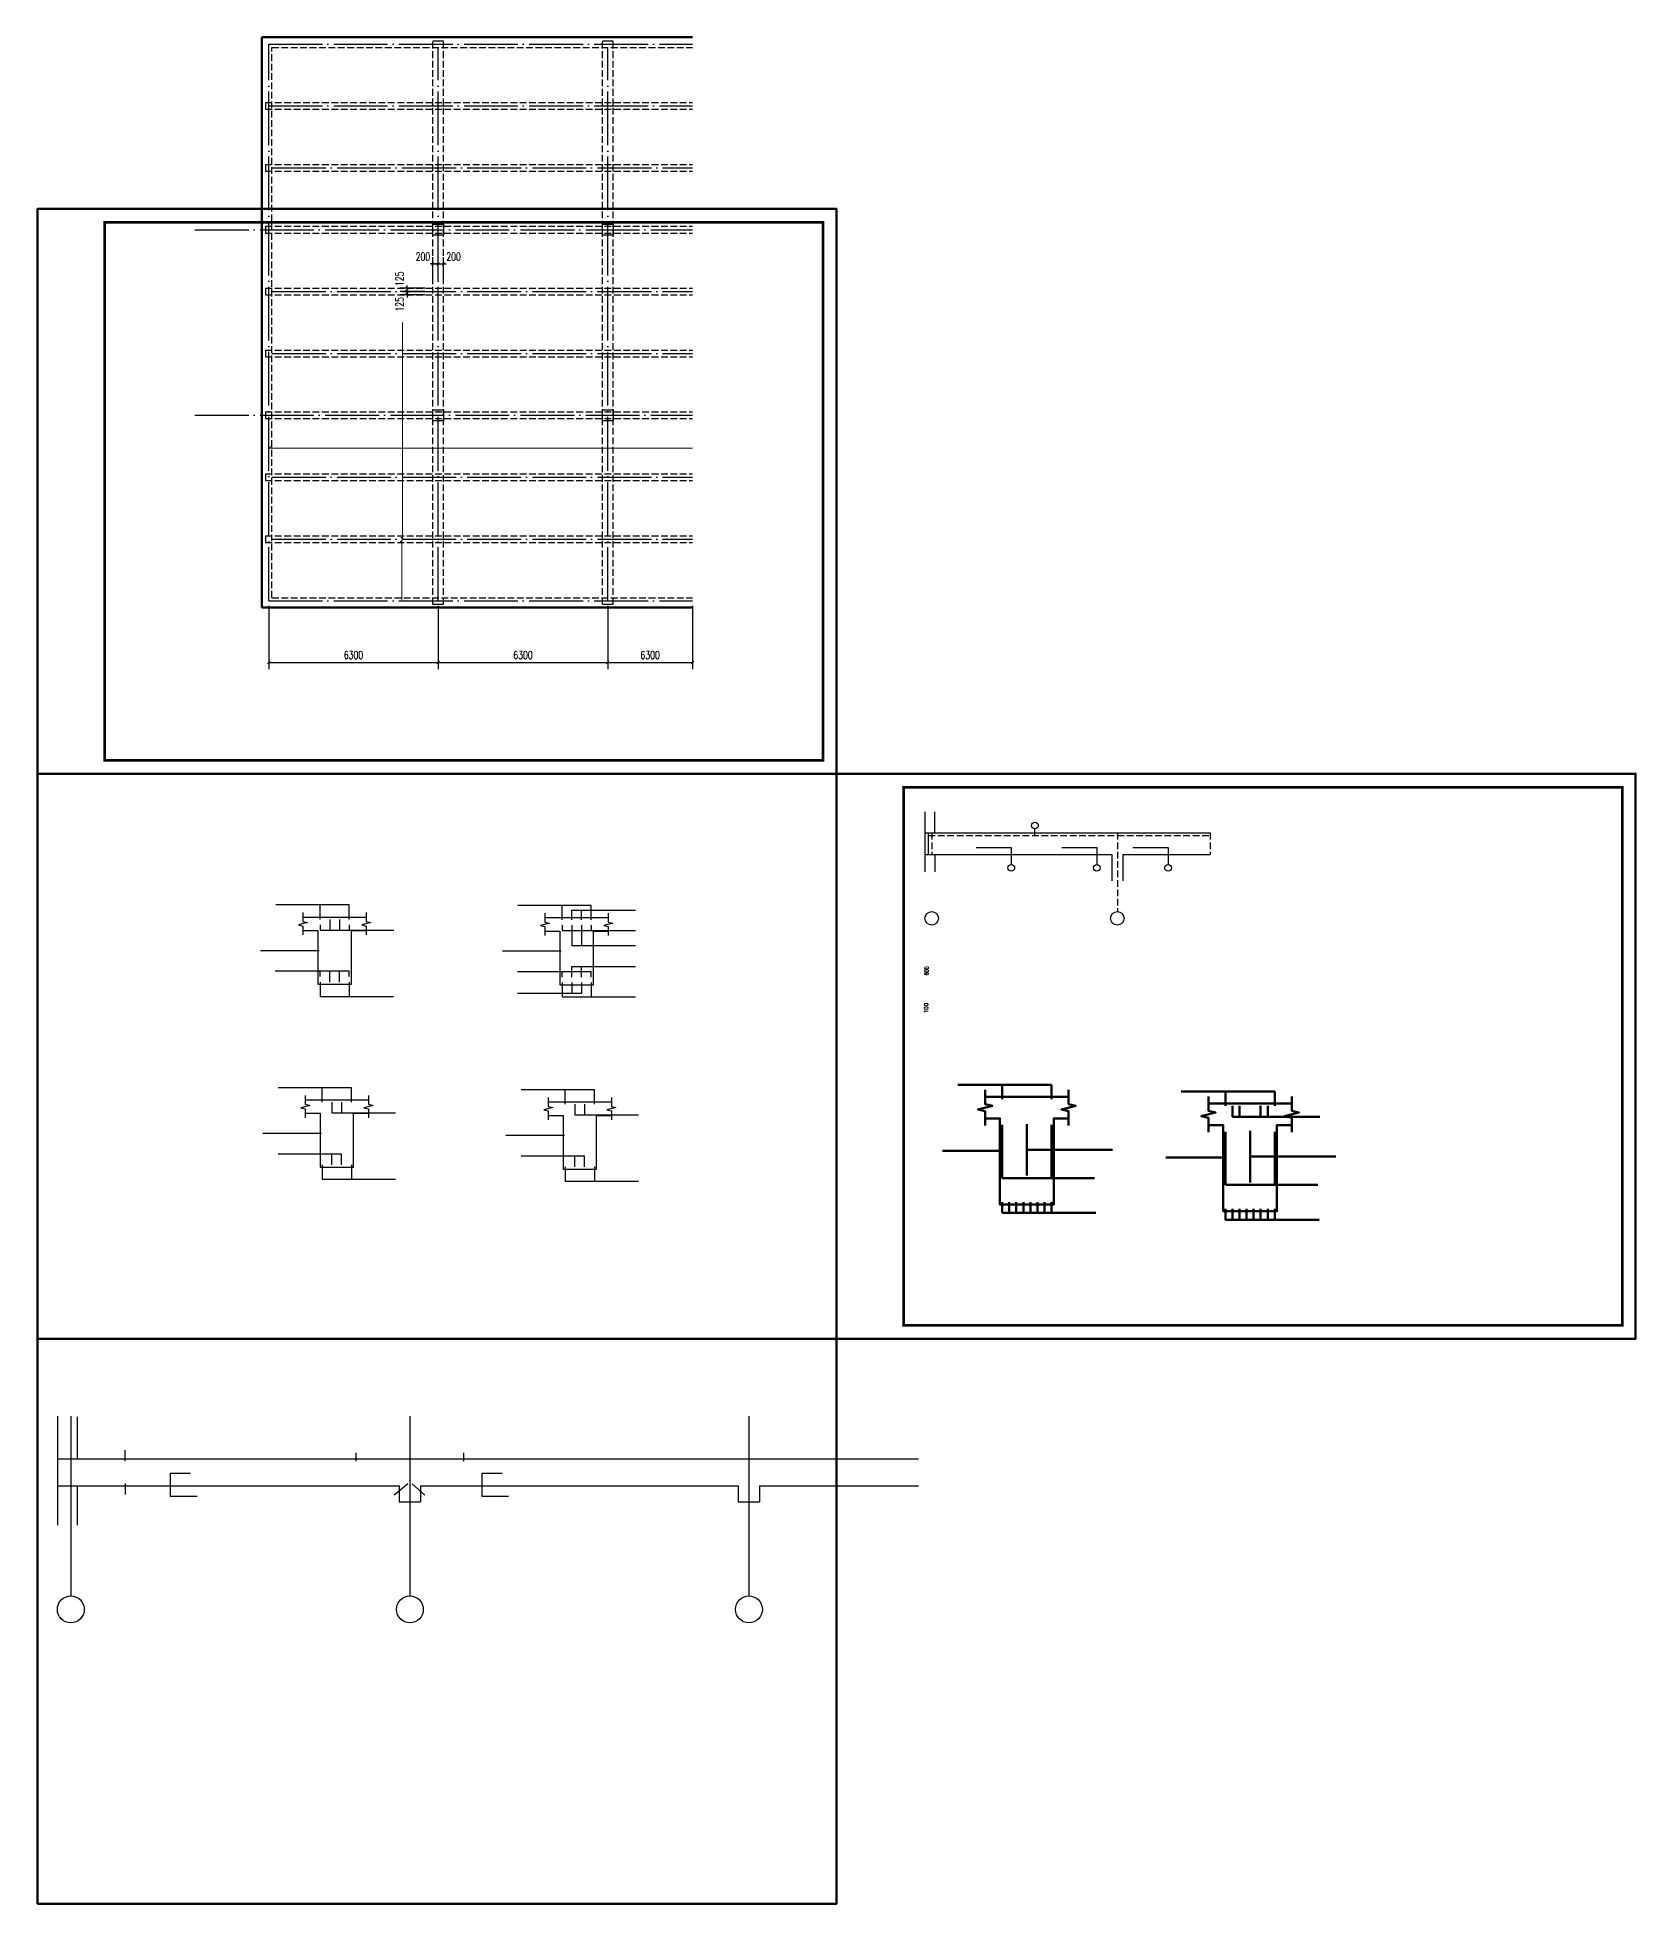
# Model space of a CAD drawing. Extents: x 118894 to 300758, y -8004 to 84013.
# Drawn here: x 241358 to 300758, y 13 to 69390 of the extents above; entities that cross this region are included whole.
import ezdxf

# ---------------------------------------------------------------- set-up
doc = ezdxf.new("R2010")
doc.units = 0
doc.header["$LTSCALE"] = 1000
doc.header["$MEASUREMENT"] = 0
doc.linetypes.add('DASH', pattern=[0.35, 0.25, -0.1])
doc.linetypes.add('DOTE', pattern=[2.42, 2, -0.2, 0.02, -0.2])
for name, color, linetype in [('PUB_TITLE', 4, 'Continuous'), ('S-BEAM-PLAN-LINE', 4, 'Continuous'), ('S-DIM-IDEN', 3, 'Continuous'), ('S-PUB_DIM', 3, 'Continuous'), ('S-SLAB-BBAR', 1, 'Continuous')]:
    doc.layers.add(name, color=color, linetype=linetype)
doc.styles.add('_TCH_DIM_T3', font='SIMPLEX', dxfattribs={"width": 0.705882, "bigfont": 'GBCBIG'})
doc.dimstyles.new('_TCH_ARCH&&100', dxfattribs={"dimtxt": 297.5, "dimasz": 100, "dimexe": 250, "dimexo": 300, "dimgap": 126.25, "dimtad": 1, "dimdec": 0, "dimzin": 0, "dimdsep": 46, "dimtxsty": '_TCH_DIM_T3', "dimblk": 'ARCHTICK', "dimcen": 0.09, "dimclrt": 7, "dimazin": 2, "dimtfac": 1, "dimtdec": 0, "dimtix": 1, "dimtmove": 2, "dimatfit": 3, "dimfxl": 100, "dimtolj": 1, "dimtzin": 0, "dimarcsym": 0})

# ---------------------------------------------------------------- blocks, each defined once
blk = doc.blocks.new('_ArchTick')
at = {"color": 0, "linetype": 'ByBlock', "const_width": 0.4}
blk.add_lwpolyline([(-0.5, -0.5), (0.5, 0.5)], dxfattribs=at)
blk = doc.blocks.new('*D16')
at = {"layer": 'Defpoints', "color": 0, "lineweight": 50, "transparency": 16777216}
for p in [(249957, 48560), (256257, 48560), (256257, 46153)]:
    blk.add_point(p, dxfattribs=at)
at = {"layer": 'S-PUB_DIM', "color": 0, "lineweight": -2, "transparency": 16777216}
for p, q in [((249957, 48260), (249957, 45903)), ((256257, 48260), (256257, 45903)), ((249957, 46153), (256257, 46153))]:
    blk.add_line(p, q, dxfattribs=at)
at = {"layer": 'S-PUB_DIM', "color": 0, "lineweight": -2, "transparency": 16777216, "xscale": 100, "yscale": 100, "zscale": 100, "rotation": 180}
blk.add_blockref('_ArchTick', (249957, 46153), dxfattribs=at)
at = {"layer": 'S-PUB_DIM', "color": 0, "lineweight": -2, "transparency": 16777216, "xscale": 100, "yscale": 100, "zscale": 100}
blk.add_blockref('_ArchTick', (256257, 46153), dxfattribs=at)
at = {"layer": 'S-PUB_DIM', "color": 7, "lineweight": 25, "transparency": 16777216, "insert": (253107, 46428), "char_height": 297.5, "attachment_point": 5, "style": '_TCH_DIM_T3'}
blk.add_mtext('\\A1;6300', dxfattribs=at)
blk = doc.blocks.new('*D14')
at = {"layer": 'Defpoints', "color": 0, "lineweight": 50, "transparency": 16777216}
for p in [(256257, 48560), (262557, 48560), (262557, 46153)]:
    blk.add_point(p, dxfattribs=at)
at = {"layer": 'S-PUB_DIM', "color": 0, "lineweight": -2, "transparency": 16777216}
for p, q in [((256257, 48260), (256257, 45903)), ((262557, 48260), (262557, 45903)), ((256257, 46153), (262557, 46153))]:
    blk.add_line(p, q, dxfattribs=at)
at = {"layer": 'S-PUB_DIM', "color": 0, "lineweight": -2, "transparency": 16777216, "xscale": 100, "yscale": 100, "zscale": 100, "rotation": 180}
blk.add_blockref('_ArchTick', (256257, 46153), dxfattribs=at)
at = {"layer": 'S-PUB_DIM', "color": 0, "lineweight": -2, "transparency": 16777216, "xscale": 100, "yscale": 100, "zscale": 100}
blk.add_blockref('_ArchTick', (262557, 46153), dxfattribs=at)
at = {"layer": 'S-PUB_DIM', "color": 7, "lineweight": 25, "transparency": 16777216, "insert": (259407, 46428), "char_height": 297.5, "attachment_point": 5, "style": '_TCH_DIM_T3'}
blk.add_mtext('\\A1;6300', dxfattribs=at)
blk = doc.blocks.new('*D15')
at = {"layer": 'Defpoints', "color": 0, "lineweight": 50, "transparency": 16777216}
for p in [(262557, 48560), (265707, 48560), (265707, 46153)]:
    blk.add_point(p, dxfattribs=at)
at = {"layer": 'S-PUB_DIM', "color": 0, "lineweight": -2, "transparency": 16777216}
for p, q in [((262557, 48260), (262557, 45903)), ((265707, 48260), (265707, 45903)), ((262557, 46153), (265707, 46153))]:
    blk.add_line(p, q, dxfattribs=at)
at = {"layer": 'S-PUB_DIM', "color": 0, "lineweight": -2, "transparency": 16777216, "xscale": 100, "yscale": 100, "zscale": 100, "rotation": 180}
blk.add_blockref('_ArchTick', (262557, 46153), dxfattribs=at)
at = {"layer": 'S-PUB_DIM', "color": 0, "lineweight": -2, "transparency": 16777216, "xscale": 100, "yscale": 100, "zscale": 100}
blk.add_blockref('_ArchTick', (265707, 46153), dxfattribs=at)
at = {"layer": 'S-PUB_DIM', "color": 7, "lineweight": 25, "transparency": 16777216, "insert": (264132, 46428), "char_height": 297.5, "attachment_point": 5, "style": '_TCH_DIM_T3'}
blk.add_mtext('\\A1;6300 ', dxfattribs=at)
blk = doc.blocks.new('*D12')
at = {"layer": 'Defpoints', "color": 0, "lineweight": 50, "transparency": 16777216}
for p in [(255096, 59940), (256057, 59940), (256057, 59815)]:
    blk.add_point(p, dxfattribs=at)
at = {"layer": 'S-PUB_DIM', "color": 0, "lineweight": -2, "transparency": 16777216}
for p, q in [((255757, 59940), (254846, 59940)), ((255757, 59815), (254846, 59815)), ((255096, 59940), (255096, 60040)), ((255096, 59815), (255096, 59940)), ((255096, 59815), (255096, 59715))]:
    blk.add_line(p, q, dxfattribs=at)
at = {"layer": 'S-PUB_DIM', "color": 0, "lineweight": -2, "transparency": 16777216, "xscale": 100, "yscale": 100, "zscale": 100}
for p, rotation in [((255096, 59940), 270), ((255096, 59815), 90)]:
    blk.add_blockref('_ArchTick', p, dxfattribs=dict(at, rotation=rotation))
at = {"layer": 'S-PUB_DIM', "color": 7, "lineweight": 25, "transparency": 16777216, "insert": (254821, 59465), "char_height": 297.5, "attachment_point": 5, "rotation": 90, "style": '_TCH_DIM_T3'}
blk.add_mtext('\\A1;125', dxfattribs=at)
blk = doc.blocks.new('*D13')
at = {"layer": 'Defpoints', "color": 0, "lineweight": 50, "transparency": 16777216}
for p in [(255096, 60065), (256057, 60065), (256057, 59940)]:
    blk.add_point(p, dxfattribs=at)
at = {"layer": 'S-PUB_DIM', "color": 0, "lineweight": -2, "transparency": 16777216}
for p, q in [((255757, 60065), (254846, 60065)), ((255757, 59940), (254846, 59940)), ((255096, 60065), (255096, 60165)), ((255096, 59940), (255096, 60065)), ((255096, 59940), (255096, 59840))]:
    blk.add_line(p, q, dxfattribs=at)
at = {"layer": 'S-PUB_DIM', "color": 0, "lineweight": -2, "transparency": 16777216, "xscale": 100, "yscale": 100, "zscale": 100}
for p, rotation in [((255096, 60065), 270), ((255096, 59940), 90)]:
    blk.add_blockref('_ArchTick', p, dxfattribs=dict(at, rotation=rotation))
at = {"layer": 'S-PUB_DIM', "color": 7, "lineweight": 25, "transparency": 16777216, "insert": (254821, 60415), "char_height": 297.5, "attachment_point": 5, "rotation": 90, "style": '_TCH_DIM_T3'}
blk.add_mtext('\\A1;125', dxfattribs=at)

msp = doc.modelspace()

# ---------------------------------------------------------------- linework, layer by layer
at = {"linetype": 'Continuous', "lineweight": 50}
for p, q in [((249707, 48189.6), (249707, 69389.6)), ((249707, 69389.6), (265707, 69389.6)), ((249707, 48189.6), (265707, 48189.6))]:
    msp.add_line(p, q, dxfattribs=at)
at = {"linetype": 'DOTE', "lineweight": 25}
for p, q in [((249957, 48439.6), (249957, 69139.6)), ((249957, 69139.6), (265707, 69139.6)), ((256257, 48439.6), (256257, 69019.6)), ((262557, 48439.6), (262557, 69019.6)), ((249957, 66839.6), (265707, 66839.6)), ((250077, 64539.6), (265707, 64539.6)), ((247216.6, 62239.6), (265707, 62239.6)), ((250077, 59939.6), (265707, 59939.6)), ((250077, 57639.6), (265707, 57639.6)), ((247216.6, 55339.6), (265707, 55339.6)), ((250077, 53039.6), (265707, 53039.6)), ((250077, 50739.6), (265707, 50739.6)), ((249957, 48439.6), (265707, 48439.6))]:
    msp.add_line(p, q, dxfattribs=at)
at = {"linetype": 'DASH', "lineweight": 25}
for p, q in [((250077, 69014.6), (265707, 69014.6)), ((250077, 48559.6), (250077, 69014.6)), ((256057, 48319.6), (256057, 69259.6)), ((256457, 48319.6), (256457, 69259.6)), ((262357, 48319.6), (262357, 69259.6)), ((262757, 48319.6), (262757, 69259.6)), ((249837, 66964.6), (265707, 66964.6)), ((249837, 66714.6), (265707, 66714.6)), ((249837, 64664.6), (265707, 64664.6)), ((249837, 64414.6), (265707, 64414.6)), ((249837, 62364.6), (265707, 62364.6)), ((249837, 62114.6), (265707, 62114.6)), ((249837, 60064.6), (265707, 60064.6)), ((249837, 59814.6), (265707, 59814.6)), ((249837, 57764.6), (265707, 57764.6)), ((249837, 57514.6), (265707, 57514.6)), ((249837, 55464.6), (265707, 55464.6)), ((249837, 55214.6), (265707, 55214.6)), ((249836.7, 53164.6), (265707, 53164.6)), ((249836.7, 52914.6), (265707, 52914.6)), ((249837, 50864.6), (265707, 50864.6)), ((249837, 50614.6), (265707, 50614.6)), ((250077, 48559.6), (265707, 48559.6))]:
    msp.add_line(p, q, dxfattribs=at)
at = {"lineweight": 25}
for p, q in [((256057, 69259.6), (256457, 69259.6)), ((262357, 69259.6), (262757, 69259.6)), ((249837, 66964.6), (249837, 66714.6)), ((249837, 64664.6), (249837, 64414.6)), ((256057, 62039.6), (256057, 62439.6)), ((256057, 62439.6), (256457, 62439.6)), ((256457, 62439.6), (256457, 62039.6)), ((262357, 62039.6), (262357, 62439.6)), ((262357, 62439.6), (262757, 62439.6)), ((262757, 62439.6), (262757, 62039.6)), ((249837, 62364.6), (249837, 62114.6)), ((256457, 62039.6), (256057, 62039.6)), ((262757, 62039.6), (262357, 62039.6)), ((249837, 60064.6), (249837, 59814.6)), ((249837, 57764.6), (249837, 57514.6)), ((256057, 55139.6), (256057, 55539.6)), ((256057, 55539.6), (256457, 55539.6)), ((256457, 55539.6), (256457, 55139.6)), ((262357, 55139.6), (262357, 55539.6)), ((262357, 55539.6), (262757, 55539.6)), ((262757, 55539.6), (262757, 55139.6)), ((249837, 55464.6), (249837, 55214.6)), ((256457, 55139.6), (256057, 55139.6)), ((262757, 55139.6), (262357, 55139.6)), ((249836.7, 53164.6), (249836.7, 52914.6)), ((249837, 50864.6), (249837, 50614.6)), ((256057, 48319.6), (256457, 48319.6)), ((262357, 48319.6), (262757, 48319.6)), ((278433, 39715.5), (278433, 39965.5)), ((276247, 39268.4), (277552.7, 39268.4)), ((277552.7, 39268.4), (277552.7, 38644.8)), ((279428.4, 39268.4), (280734.1, 39268.4)), ((280734.1, 39268.4), (280734.1, 38644.8)), ((282074.1, 39268.4), (283379.8, 39268.4)), ((283379.8, 39268.4), (283379.8, 38644.8))]:
    msp.add_line(p, q, dxfattribs=at)
for p, q in [((274344.9, 40598.8), (274344.9, 38365.6)), ((274714.9, 39815.5), (274714.9, 40598.8)), ((274344.9, 39815.5), (281494.9, 39815.5)), ((274474.9, 39015.5), (274474.9, 39815.5)), ((281494.9, 39815.5), (284944.9, 39815.5)), ((274344.9, 39015.5), (281294.9, 39015.5)), ((274714.9, 39015.5), (274714.9, 38365.6)), ((281294.9, 39015.5), (281294.9, 38035.7)), ((281694.9, 39015.5), (284944.9, 39015.5)), ((281694.9, 39015.5), (281694.9, 38035.7)), ((244619.3, 16462.1), (244619.3, 16871.9)), ((244619.3, 15626.1), (244619.3, 15226.3))]:
    msp.add_line(p, q)
at = {"linetype": 'DASH'}
for p, q in [((274473.7, 39715.5), (281494.9, 39715.5)), ((274594.9, 39815.5), (274594.9, 39015.5)), ((281494.9, 39815.5), (281494.9, 36891.8)), ((281494.9, 39715.5), (284944.9, 39715.5)), ((284944.9, 39815.5), (284944.9, 39015.5))]:
    msp.add_line(p, q, dxfattribs=at)
at = {"linetype": 'Continuous', "lineweight": 25}
for p, q in [((242102.3, 18131.9), (242102.3, 14082.9)), ((242842.3, 18112.4), (242842.3, 16545.9)), ((255202.3, 18131.9), (255202.3, 11450.5)), ((267802.3, 18131.9), (267802.3, 11450.5)), ((242097, 16545.9), (255202.3, 16545.9)), ((246295.3, 16015.7), (246295.3, 15167.2)), ((246295.3, 16015.7), (247051.6, 16015.7)), ((255202.3, 16545.9), (274102.3, 16545.9)), ((242102.3, 15545.9), (254802.3, 15545.9)), ((242842.3, 15545.9), (242842.3, 14082.9)), ((254802.3, 15545.9), (254802.3, 14945.9)), ((255602.3, 15545.9), (267402.3, 15545.9)), ((255602.3, 15545.9), (255602.3, 14945.9)), ((267402.3, 15545.9), (267402.3, 14945.9)), ((268202.3, 15545.9), (268202.3, 14945.9)), ((246295.3, 15167.2), (247292, 15167.2)), ((254802.3, 14945.9), (255602.3, 14945.9)), ((267402.3, 14945.9), (268202.3, 14945.9))]:
    msp.add_line(p, q, dxfattribs=at)
at = {"linetype": 'Continuous'}
for p, q in [((242602.3, 18131.9), (242602.3, 11450.5)), ((253202.3, 16457.1), (253202.3, 16776.4)), ((257202.3, 16457.1), (257202.3, 16776.4)), ((257875.7, 16015.7), (257875.7, 15167.2)), ((257875.7, 16015.7), (258632, 16015.7)), ((255122.3, 15615.5), (254625, 15196.6)), ((255282.3, 15615.5), (255762.9, 15196.6)), ((268202.3, 15545.9), (274102.3, 15545.9)), ((257875.7, 15167.2), (258872.4, 15167.2))]:
    msp.add_line(p, q, dxfattribs=at)
at = {"lineweight": 25}
for centre, radius in [((278433, 40090.5), 125), ((277552.7, 38519.8), 125), ((280734.1, 38519.8), 125), ((283379.8, 38519.8), 125), ((274594.9, 36641.8), 250), ((281494.9, 36641.8), 250), ((242602.3, 10950.5), 500), ((255202.3, 10950.5), 500), ((267802.3, 10950.5), 500)]:
    msp.add_circle(centre, radius, dxfattribs=at)
at = {"layer": 'PUB_TITLE', "lineweight": 50}
for points in [[(241357.8, 42013.2), (271057.8, 42013.2), (271057.8, 63013.2), (241357.8, 63013.2)], [(241357.8, 21013.2), (271057.8, 21013.2), (271057.8, 42013.2), (241357.8, 42013.2)], [(271057.8, 21013.2), (300757.8, 21013.2), (300757.8, 42013.2), (271057.8, 42013.2)], [(241357.8, 13.2), (271057.8, 13.2), (271057.8, 21013.2), (241357.8, 21013.2)]]:
    msp.add_lwpolyline(points, close=True, dxfattribs=at)
at = {"layer": 'PUB_TITLE', "lineweight": 50, "const_width": 100}
for points in [[(243857.8, 42513.2), (270557.8, 42513.2), (270557.8, 62513.2), (243857.8, 62513.2)], [(273557.8, 21513.2), (300257.8, 21513.2), (300257.8, 41513.2), (273557.8, 41513.2)]]:
    msp.add_lwpolyline(points, close=True, dxfattribs=at)
at = {"layer": 'S-BEAM-PLAN-LINE'}
for points in [[(251230.8, 36854.8), (251230.8, 36521.4), (251397.5, 36479.8), (251064.2, 36396.4), (251230.8, 36354.8), (251230.8, 36021.4)], [(253580.8, 36854.8), (253580.8, 36521.4), (253747.5, 36479.8), (253414.2, 36396.4), (253580.8, 36354.8), (253580.8, 36021.4)], [(260224.3, 36833.9), (260224.3, 36500.5), (260390.9, 36458.9), (260057.6, 36375.5), (260224.3, 36333.9), (260224.3, 36000.5)], [(262574.3, 36833.9), (262574.3, 36500.5), (262740.9, 36458.9), (262407.6, 36375.5), (262574.3, 36333.9), (262574.3, 36000.5)], [(251230.8, 36688.1), (253580.8, 36688.1)], [(251230.8, 36188.1), (251780.8, 36188.1), (251780.8, 34188.1), (253030.8, 34188.1), (253030.8, 36188.1), (253580.8, 36188.1)], [(260224.3, 36667.2), (262574.3, 36667.2)], [(260224.3, 36167.2), (260774.3, 36167.2), (260774.3, 34167.2), (262024.3, 34167.2), (262024.3, 36167.2), (262574.3, 36167.2)], [(251312.9, 30060.7), (251312.9, 29727.4), (251479.5, 29685.7), (251146.2, 29602.4), (251312.9, 29560.7), (251312.9, 29227.4)], [(251312.9, 29894), (253662.9, 29894)], [(253662.9, 30060.7), (253662.9, 29727.4), (253829.5, 29685.7), (253496.2, 29602.4), (253662.9, 29560.7), (253662.9, 29227.4)], [(260343.5, 29983.6), (260343.5, 29650.2), (260510.2, 29608.6), (260176.8, 29525.2), (260343.5, 29483.6), (260343.5, 29150.2)], [(262693.5, 29983.6), (262693.5, 29650.2), (262860.2, 29608.6), (262526.8, 29525.2), (262693.5, 29483.6), (262693.5, 29150.2)], [(251312.9, 29394), (251862.9, 29394), (251862.9, 27394), (253112.9, 27394), (253112.9, 29394), (253662.9, 29394)], [(260343.5, 29816.9), (262693.5, 29816.9)], [(260343.5, 29316.9), (260893.5, 29316.9), (260893.5, 27316.9), (262143.5, 27316.9), (262143.5, 29316.9), (262693.5, 29316.9)]]:
    msp.add_lwpolyline(points, dxfattribs=at)
at = {"layer": 'S-BEAM-PLAN-LINE', "lineweight": 50}
for points in [[(276582.5, 30269.2), (276582.5, 29735.9), (276849.2, 29669.2), (276315.8, 29535.9), (276582.5, 29469.2), (276582.5, 28935.9)], [(276582.5, 30002.5), (279682.5, 30002.5)], [(279682.5, 30269.2), (279682.5, 29735.9), (279949.2, 29669.2), (279415.8, 29535.9), (279682.5, 29469.2), (279682.5, 28935.9)], [(284878.3, 30019.4), (284878.3, 29486.1), (285145, 29419.4), (284611.7, 29286.1), (284878.3, 29219.4), (284878.3, 28686.1)], [(287978.3, 30019.4), (287978.3, 29486.1), (288245, 29419.4), (287711.7, 29286.1), (287978.3, 29219.4), (287978.3, 28686.1)], [(276582.5, 29202.5), (277132.5, 29202.5), (277132.5, 26002.5), (279132.5, 26002.5), (279132.5, 29202.5), (279682.5, 29202.5)], [(284878.3, 29752.8), (287978.3, 29752.8)], [(284878.3, 28952.8), (285428.3, 28952.8), (285428.3, 25752.8), (287428.3, 25752.8), (287428.3, 28952.8), (287978.3, 28952.8)]]:
    msp.add_lwpolyline(points, dxfattribs=at)
at = {"layer": 'S-DIM-IDEN'}
for p, q in [((252945.8, 37136.4), (250220.9, 37136.4)), ((251865.8, 36603.1), (251865.8, 37136.4)), ((252945.8, 36603.1), (252945.8, 37136.4)), ((261939.3, 37115.5), (259214.4, 37115.5)), ((260859.3, 36582.2), (260859.3, 37115.5)), ((261219.3, 36582.2), (261219.3, 36947.5)), ((261219.3, 36947.5), (263593.9, 36947.5)), ((261579.3, 36582.2), (261579.3, 36947.5)), ((261939.3, 36582.2), (261939.3, 37115.5)), ((251865.8, 36403.1), (251865.8, 36203.1)), ((251865.8, 36203.1), (254611.7, 36203.1)), ((252225.8, 36603.1), (252225.8, 36203.1)), ((252585.8, 36603.1), (252585.8, 36203.1)), ((252945.8, 36403.1), (252945.8, 36203.1)), ((260859.3, 36382.2), (260859.3, 36182.2)), ((260859.3, 36182.2), (263593.9, 36182.2)), ((261219.3, 36382.2), (261219.3, 35625.9)), ((261579.3, 36382.2), (261579.3, 35625.9)), ((261939.3, 36382.2), (261939.3, 36182.2)), ((251835.8, 35438.1), (249650.1, 35438.1)), ((260829.3, 35417.2), (258643.5, 35417.2)), ((261219.3, 35625.9), (263584.2, 35625.9)), ((261219.3, 34852.2), (263584.2, 34852.2)), ((261219.3, 34452.2), (261219.3, 34852.2)), ((261579.3, 34452.2), (261579.3, 34852.2)), ((252945.8, 34673.1), (250199.9, 34673.1)), ((251865.8, 34473.1), (251865.8, 34673.1)), ((251865.8, 34273.1), (251865.8, 33739.8)), ((252225.8, 34273.1), (252225.8, 34673.1)), ((252585.8, 34273.1), (252585.8, 34673.1)), ((252945.8, 34473.1), (252945.8, 34673.1)), ((252945.8, 34273.1), (252945.8, 33739.8)), ((261939.3, 34652.2), (259204.7, 34652.2)), ((260859.3, 34452.2), (260859.3, 34652.2)), ((260859.3, 34252.2), (260859.3, 33718.9)), ((261219.3, 34252.2), (261219.3, 33848.5)), ((261579.3, 34252.2), (261579.3, 33848.5)), ((261939.3, 34452.2), (261939.3, 34652.2)), ((261939.3, 34252.2), (261939.3, 33718.9)), ((251865.8, 33739.8), (254590.7, 33739.8)), ((261579.3, 33848.5), (259204.7, 33848.5)), ((260859.3, 33718.9), (263584.2, 33718.9)), ((253027.9, 30342.4), (250302.9, 30342.4)), ((251947.9, 29809), (251947.9, 30342.4)), ((253027.9, 29809), (253027.9, 30342.4)), ((262058.5, 30265.2), (259333.6, 30265.2)), ((260978.5, 29731.9), (260978.5, 30265.2)), ((262058.5, 29731.9), (262058.5, 30265.2)), ((252307.9, 29809), (252307.9, 29409)), ((252307.9, 29409), (254672.8, 29409)), ((252667.9, 29809), (252667.9, 29409)), ((261338.5, 29731.9), (261338.5, 29331.9)), ((261338.5, 29331.9), (263703.4, 29331.9)), ((261698.5, 29731.9), (261698.5, 29331.9)), ((251917.9, 28644), (249732.1, 28644)), ((260948.5, 28566.9), (258762.8, 28566.9)), ((252667.9, 27879), (250302.9, 27879)), ((252307.9, 27479), (252307.9, 27879)), ((252667.9, 27479), (252667.9, 27879)), ((261698.5, 27801.9), (259333.6, 27801.9)), ((261338.5, 27401.9), (261338.5, 27801.9)), ((261698.5, 27401.9), (261698.5, 27801.9)), ((251947.9, 27479), (251947.9, 26945.7)), ((253027.9, 27479), (253027.9, 26945.7)), ((260978.5, 27401.9), (260978.5, 26868.6)), ((262058.5, 27401.9), (262058.5, 26868.6)), ((251947.9, 26945.7), (254672.8, 26945.7)), ((260978.5, 26868.6), (263703.4, 26868.6))]:
    msp.add_line(p, q, dxfattribs=at)
at = {"layer": 'S-DIM-IDEN', "lineweight": 50}
for p, q in [((279047.5, 30450.9), (275572.6, 30450.9)), ((277217.5, 29917.5), (277217.5, 30450.9)), ((279047.5, 29917.5), (279047.5, 30450.9)), ((287343.3, 30201.1), (283868.4, 30201.1)), ((285513.3, 29667.8), (285513.3, 30201.1)), ((287343.3, 29667.8), (287343.3, 30201.1)), ((285774.8, 29667.8), (285774.8, 29267.8)), ((285774.8, 29267.8), (289020.7, 29267.8)), ((286036.2, 29667.8), (286036.2, 29267.8)), ((286820.5, 29667.8), (286820.5, 29267.8)), ((287081.9, 29667.8), (287081.9, 29267.8)), ((277217.5, 28960), (277217.5, 26985)), ((278132.5, 28990), (278132.5, 27075)), ((279047.5, 28960), (279047.5, 26985)), ((285513.3, 28710.3), (285513.3, 26735.3)), ((286428.3, 28740.3), (286428.3, 26825.3)), ((287343.3, 28710.3), (287343.3, 26735.3)), ((277187.5, 28002.5), (275001.8, 28002.5)), ((278132.5, 28032.5), (281318.3, 28032.5)), ((285483.3, 27752.8), (283297.6, 27752.8)), ((286428.3, 27782.8), (289614.1, 27782.8)), ((277217.5, 26985), (280645.8, 26985)), ((285513.3, 26735.3), (288941.7, 26735.3)), ((277217.5, 26087.5), (277217.5, 25687.5)), ((277217.5, 25687.5), (280696.7, 25687.5)), ((277478.9, 26087.5), (277478.9, 25687.5)), ((277740.4, 26087.5), (277740.4, 25687.5)), ((278001.8, 26087.5), (278001.8, 25687.5)), ((278263.2, 26087.5), (278263.2, 25687.5)), ((278524.7, 26087.5), (278524.7, 25687.5)), ((278786.1, 26087.5), (278786.1, 25687.5)), ((279047.5, 26087.5), (279047.5, 25687.5)), ((285513.3, 25837.8), (285513.3, 25437.8)), ((285774.8, 25837.8), (285774.8, 25437.8)), ((286036.2, 25837.8), (286036.2, 25437.8)), ((286297.6, 25837.8), (286297.6, 25437.8)), ((286559.1, 25837.8), (286559.1, 25437.8)), ((286820.5, 25837.8), (286820.5, 25437.8)), ((287081.9, 25837.8), (287081.9, 25437.8)), ((287343.3, 25837.8), (287343.3, 25437.8)), ((285513.3, 25437.8), (288992.5, 25437.8))]:
    msp.add_line(p, q, dxfattribs=at)
at = {"layer": 'S-PUB_DIM', "lineweight": 25}
for p, q in [((256057, 60364.6), (256057, 61214.1)), ((256257, 60364.6), (256257, 61214.1)), ((256257, 60364.6), (256257, 61214.1)), ((256457, 60364.6), (256457, 61214.1)), ((256057, 60964.1), (255957, 60964.1)), ((256057, 60964.1), (256257, 60964.1)), ((256257, 60964.1), (256157, 60964.1)), ((256257, 60964.1), (256357, 60964.1)), ((256257, 60964.1), (256457, 60964.1)), ((256457, 60964.1), (256557, 60964.1))]:
    msp.add_line(p, q, dxfattribs=at)
at = {"layer": 'S-SLAB-BBAR', "lineweight": 25, "const_width": 35}
for points in [[(254856.4, 50809.4), (254927.2, 50738.7), (254927.2, 58799.8), (254927.2, 58729.1)], [(250047.4, 54183.9), (249976.7, 54113.2), (265707, 54113.2), (265707, 54113.2)], [(254907.7, 48439.6), (254909, 48438.3), (254909, 50696.6), (254838.3, 50625.9)]]:
    msp.add_lwpolyline(points, dxfattribs=at)

# ---------------------------------------------------------------- block references
at = {"layer": 'S-PUB_DIM', "lineweight": 25, "xscale": 100, "yscale": 100, "zscale": 100}
for p in [(256057, 60964.1), (256257, 60964.1)]:
    msp.add_blockref('_ArchTick', p, dxfattribs=at)
at = {"layer": 'S-PUB_DIM', "lineweight": 25, "xscale": 100, "yscale": 100, "zscale": 100, "rotation": 180}
for p in [(256257, 60964.1), (256457, 60964.1)]:
    msp.add_blockref('_ArchTick', p, dxfattribs=at)

# ---------------------------------------------------------------- texts
at = {"layer": 'S-PUB_DIM', "color": 7, "lineweight": 25, "char_height": 297.5, "attachment_point": 5, "style": '_TCH_DIM_T3'}
for insert in [(255687, 61239.1), (256827, 61239.1)]:
    msp.add_mtext('\\A1;200', dxfattribs=dict(at, insert=insert))
at = {"layer": 'S-PUB_DIM', "color": 7, "lineweight": 50, "char_height": 148.75, "attachment_point": 5, "rotation": 90, "style": '_TCH_DIM_T3'}
for s, insert in [('\\A1;600', (274404.4, 34687.6)), ('\\A1;{\\W1;100}', (274390.7, 33305.6))]:
    msp.add_mtext(s, dxfattribs=dict(at, insert=insert))

# ---------------------------------------------------------------- dimensions: what is measured, and where the dimension line sits
at = {"layer": 'S-PUB_DIM', "lineweight": 25}
for base, p1, p2, picture, middle in [((255095.5, 60064.6), (256057, 59939.6), (256057, 60064.6), '*D13', (254820.5, 60414.6)), ((255095.5, 59939.6), (256057, 59814.6), (256057, 59939.6), '*D12', (254820.5, 59464.6))]:
    dim = msp.add_linear_dim(base=base, p1=p1, p2=p2, angle=90, dimstyle='_TCH_ARCH&&100', dxfattribs=at)
    dim.commit()
    dim.dimension.update_dxf_attribs({"geometry": picture, "text_midpoint": middle, "dimtype": 161})
for p1, p2, picture, middle in [((249957, 48559.6), (256257, 48559.6), '*D16', (253107, 46427.9)), ((256257, 48559.6), (262557, 48559.6), '*D14', (259407, 46427.9))]:
    dim = msp.add_aligned_dim(p1=p1, p2=p2, distance=-2406.7, dimstyle='_TCH_ARCH&&100', dxfattribs=at)
    dim.commit()
    dim.dimension.update_dxf_attribs({"geometry": picture, "text_midpoint": middle})
dim = msp.add_aligned_dim(p1=(262557, 48559.6), p2=(265707, 48559.6), distance=-2406.7, text='6300 ', dimstyle='_TCH_ARCH&&100', dxfattribs=at)
dim.commit()
dim.dimension.update_dxf_attribs({"geometry": '*D15', "text_midpoint": (264132, 46427.9)})

doc.saveas('drawing.dxf')
